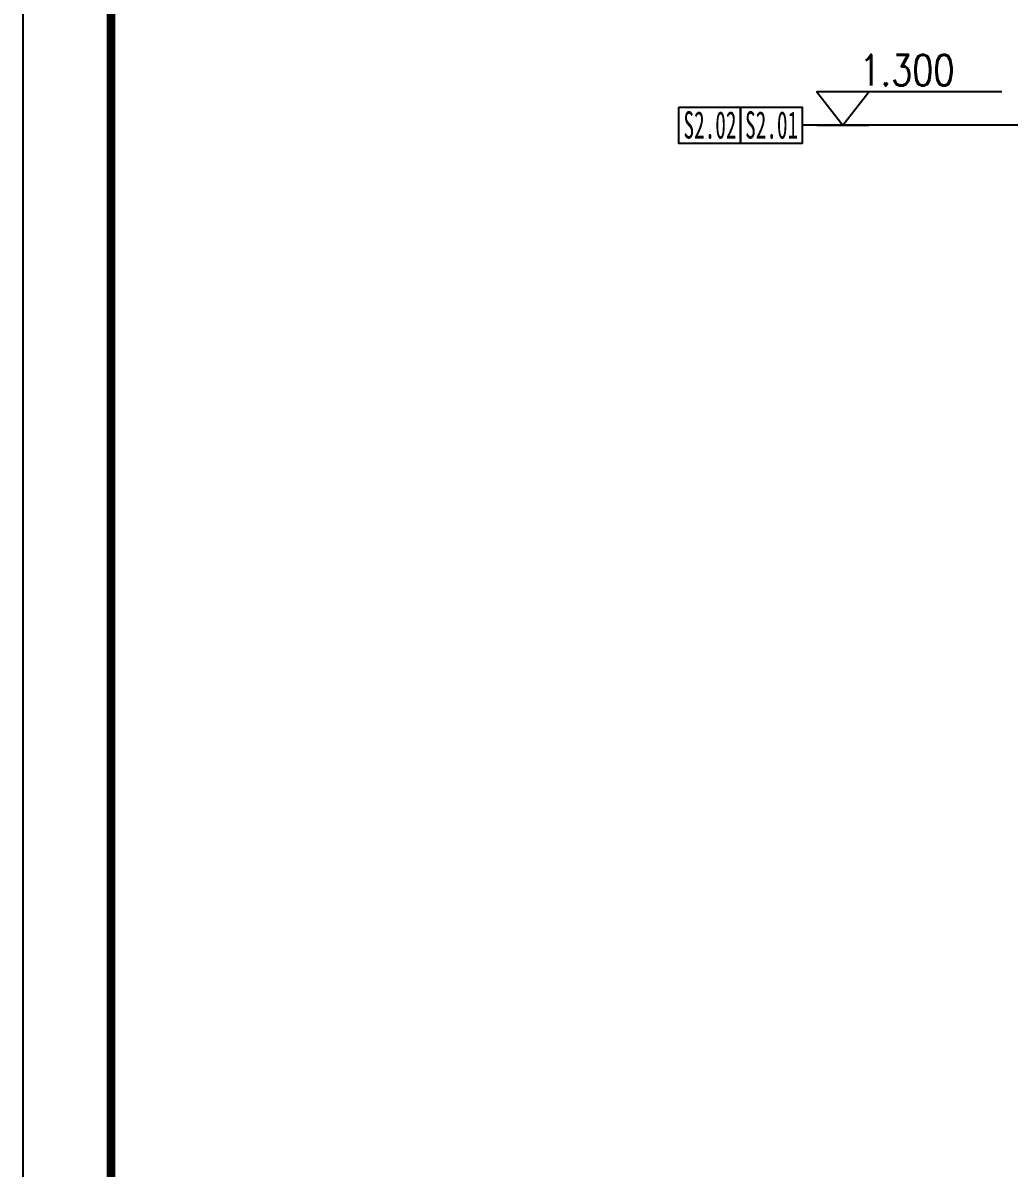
# Model space of a CAD drawing. Extents: x -284868 to 304789, y -137694 to 137894.
# Drawn here: x -21447 to -10252, y -493 to 12505 of the extents above; entities that cross this region are included whole.
import ezdxf
from ezdxf.enums import TextEntityAlignment as Align

# ---------------------------------------------------------------- set-up
doc = ezdxf.new("R2010")
doc.units = 0
doc.layers.get('0').update_dxf_attribs({"linetype": 'CONTINUOUS'})
doc.layers.add('0-文字说明', color=3, linetype='CONTINUOUS')
doc.layers.add('TEL_TITLE', color=7, linetype='CONTINUOUS')
doc.styles.add('ARC', font='ARCHSTYL.SHX', dxfattribs={"width": 0.8})
doc.styles.add('TT', font='')
doc.styles.add('单线体', font='romans.shx', dxfattribs={"width": 0.8, "bigfont": 'hztxt.shx'})
doc.styles.get('TT').set_extended_font_data('SimSun')
doc.dimstyles.new('ARROW-40', dxfattribs={"dimscale": 40, "dimtxt": 1.5, "dimasz": 0.01, "dimexe": 1, "dimexo": 1, "dimgap": 0.5, "dimtad": 1, "dimdec": 4, "dimrnd": 1, "dimzin": 12, "dimdsep": 46, "dimtxsty": 'ARC', "dimblk1": 'ARROW', "dimblk2": 'ARROW', "dimsah": 1, "dimcen": 0, "dimdle": 1, "dimclrd": 2, "dimclre": 2, "dimclrt": 2, "dimadec": 0, "dimazin": 0, "dimtfac": 0.005, "dimtdec": 4, "dimtix": 1, "dimtmove": 2, "dimatfit": 3, "dimldrblk": 'ARROW', "dimfxl": 1, "dimtolj": 1, "dimtzin": 0, "dimarcsym": 0})

# ---------------------------------------------------------------- blocks, each defined once
blk = doc.blocks.new('ARROW')
at = {"color": 2}
blk.add_lwpolyline([(0, 0), (-75, 130), (-97, 117), (-29, 0), (-97, -117), (-75, -130)], close=True, dxfattribs=at)
for points in [[(-29, 0), (0, 0), (-97, 117), (-75, 130)], [(-97, -117), (-75, -130), (-29, 0), (0, 0)]]:
    blk.add_solid(points, dxfattribs=at)
blk = doc.blocks.new('*U252')
at = {"color": 3}
blk.add_line((-1.683, 0), (1.683, 0), dxfattribs=at)
blk.add_lwpolyline([(10.317, 2.177), (-1.683, 2.177), (0, 0), (1.683, 2.177)], dxfattribs=at)
at = {"style": '单线体', "width": 0.8}
blk.add_attdef('%%P0.000', (1.075, 2.577), '', height=2, dxfattribs=at)
blk = doc.blocks.new('1')
at = {"layer": '0-文字说明', "color": 3, "ltscale": 0.5}
for points in [[(-22594, 20342), (-21894, 20342), (-21894, 19930), (-22594, 19930)], [(-21894, 20342), (-21194, 20342), (-21194, 19930), (-21894, 19930)]]:
    blk.add_lwpolyline(points, close=True, dxfattribs=at)
at = {"xscale": 174.9997868504648, "yscale": 174.9997868504648, "zscale": 174.9997868504648}
blk.add_blockref('*U252', (-20733, 20136), dxfattribs=at).add_auto_attribs({'%%P0.000': '1.300'})
at = {"color": 3, "style": 'TT'}
for s, width, p, p2 in [('S2.02', 0.484712, (-22542, 19985), (-21940, 19985)), ('S2.01', 0.542877, (-21842, 19985), (-21240, 19985))]:
    blk.add_text(s, height=310.3, dxfattribs=dict(at, width=width)).set_placement(p, p2, align=Align.FIT)
at = {"color": 31}
blk.add_leader([(-3462, 21176), (-9384, 20136), (-21194, 20136)], dimstyle='ARROW-40', override={"dimscale": 1, "dimtad": 0}, dxfattribs=at)

msp = doc.modelspace()

# ---------------------------------------------------------------- linework, layer by layer
at = {"layer": 'TEL_TITLE'}
msp.add_lwpolyline([(-21447, -53598), (37953, -53598), (37953, 30502), (-21447, 30502)], close=True, dxfattribs=at)
at = {"layer": 'TEL_TITLE', "const_width": 100}
msp.add_lwpolyline([(-20447, -52598), (36953, -52598), (36953, 28002), (-20447, 28002)], close=True, dxfattribs=at)

# ---------------------------------------------------------------- block references
msp.add_blockref('1', (8594, -8793))

doc.saveas('drawing.dxf')
